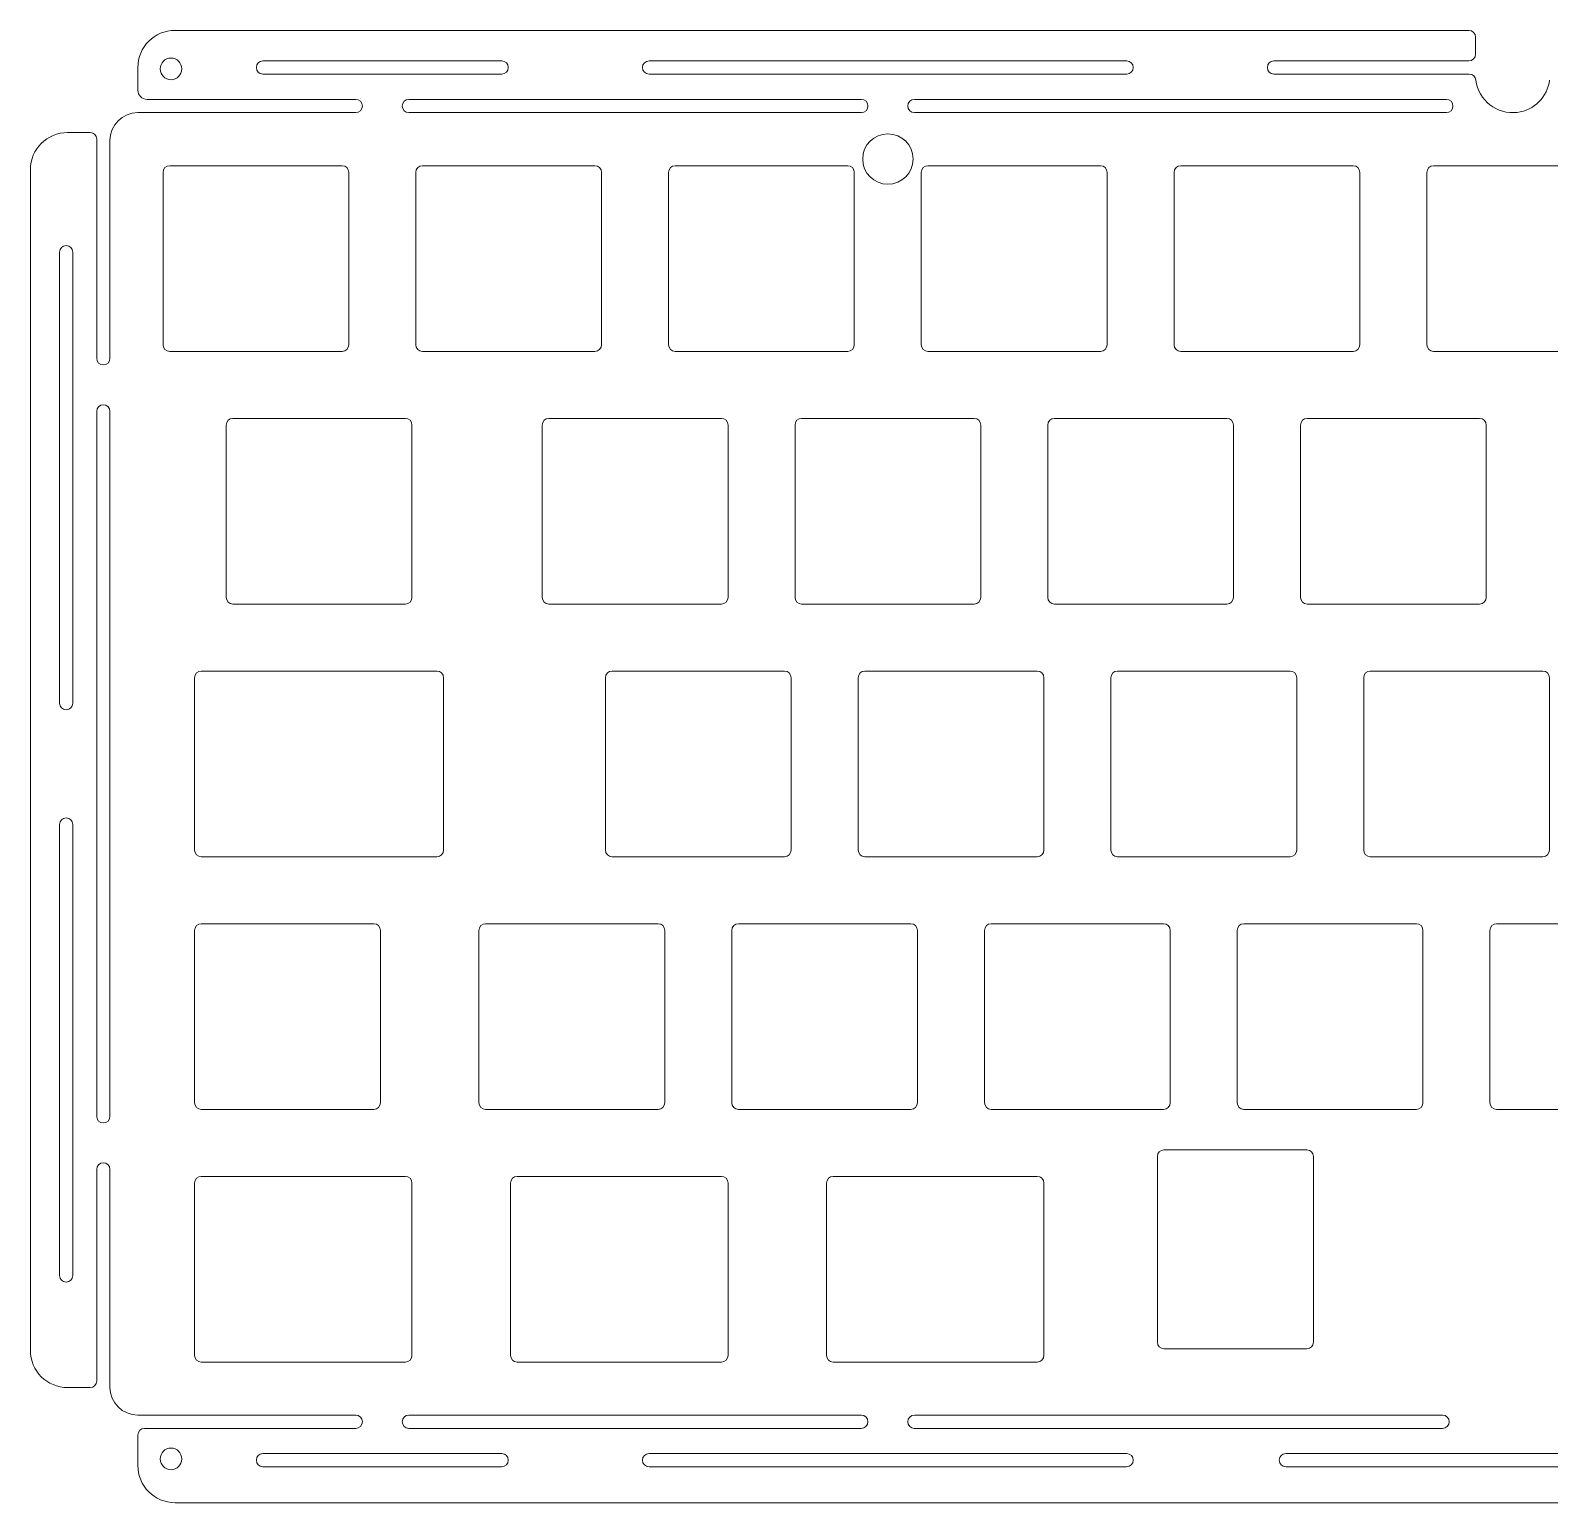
# Model space of a CAD drawing. Header units: millimetres. Extents: x 0 to 320, y 160 to 271.
# Drawn here: x 0 to 114.5, y 159.9 to 270.9 of the extents above; entities that cross this region are included whole.
import ezdxf

# ---------------------------------------------------------------- set-up
doc = ezdxf.new("R2010")
doc.units = ezdxf.units.MM
doc.header["$MEASUREMENT"] = 0
doc.layers.add('Layer 1', color=7, linetype='Continuous', lineweight=0)

# ---------------------------------------------------------------- blocks, each defined once
blk = doc.blocks.new('Block_0')
at = {"layer": 'Layer 1', "color": 7, "lineweight": 9}
for p, q in [((10.9, 270.93), (108.42, 270.93)), ((108.92, 269.13), (108.92, 270.43)), ((8.1, 268.13), (8.1, 266.43)), ((17.52, 268.63), (35.53, 268.63)), ((46.63, 268.63), (82.63, 268.63)), ((93.72, 268.63), (108.42, 268.63)), ((35.53, 267.63), (17.52, 267.63)), ((82.63, 267.63), (46.63, 267.63)), ((93.72, 267.63), (108.45, 267.63)), ((8.8, 265.73), (24.52, 265.73)), ((28.52, 265.73), (62.63, 265.73)), ((66.63, 265.73), (106.72, 265.73)), ((8.1, 264.73), (24.52, 264.73)), ((28.52, 264.73), (62.63, 264.73)), ((66.63, 264.73), (106.72, 264.73)), ((4.5, 263.23), (2.8, 263.23)), ((5, 246.21), (5, 262.73)), ((6, 262.63), (6, 246.21)), ((0, 171.41), (0, 260.43)), ((10, 247.23), (10, 260.23)), ((10.5, 260.73), (23.5, 260.73)), ((24, 260.23), (24, 247.23)), ((29.05, 247.23), (29.05, 260.23)), ((29.55, 260.73), (42.55, 260.73)), ((43.05, 260.23), (43.05, 247.23)), ((48.1, 247.23), (48.1, 260.23)), ((48.6, 260.73), (61.6, 260.73)), ((62.1, 260.23), (62.1, 247.23)), ((67.15, 247.23), (67.15, 260.23)), ((67.65, 260.73), (80.65, 260.73)), ((81.15, 260.23), (81.15, 247.23)), ((86.2, 247.23), (86.2, 260.23)), ((86.7, 260.73), (99.7, 260.73)), ((100.2, 260.23), (100.2, 247.23)), ((105.25, 247.23), (105.25, 260.23)), ((105.75, 260.73), (118.75, 260.73)), ((2.2, 220.21), (2.2, 254.21)), ((3.2, 254.21), (3.2, 220.21)), ((23.5, 246.73), (10.5, 246.73)), ((42.55, 246.73), (29.55, 246.73)), ((61.6, 246.73), (48.6, 246.73)), ((80.65, 246.73), (67.65, 246.73)), ((99.7, 246.73), (86.7, 246.73)), ((118.75, 246.73), (105.75, 246.73)), ((5, 189.06), (5, 242.21)), ((6, 242.21), (6, 189.06)), ((15.26, 241.68), (28.26, 241.68)), ((39.08, 241.68), (52.08, 241.68)), ((58.13, 241.68), (71.13, 241.68)), ((77.18, 241.68), (90.18, 241.68)), ((96.23, 241.68), (109.23, 241.68)), ((14.76, 228.18), (14.76, 241.18)), ((28.76, 241.18), (28.76, 228.18)), ((38.58, 228.18), (38.58, 241.18)), ((52.58, 241.18), (52.58, 228.18)), ((57.63, 228.18), (57.63, 241.18)), ((71.63, 241.18), (71.63, 228.18)), ((76.68, 228.18), (76.68, 241.18)), ((90.68, 241.18), (90.68, 228.18)), ((95.73, 228.18), (95.73, 241.18)), ((109.73, 241.18), (109.73, 228.18)), ((28.26, 227.68), (15.26, 227.68)), ((52.08, 227.68), (39.08, 227.68)), ((71.13, 227.68), (58.13, 227.68)), ((90.18, 227.68), (77.18, 227.68)), ((109.23, 227.68), (96.23, 227.68)), ((12.88, 222.63), (30.64, 222.63)), ((43.84, 222.63), (56.84, 222.63)), ((62.89, 222.63), (75.89, 222.63)), ((81.94, 222.63), (94.94, 222.63)), ((100.99, 222.63), (113.99, 222.63)), ((12.38, 209.13), (12.38, 222.13)), ((31.14, 222.13), (31.14, 209.13)), ((43.34, 209.13), (43.34, 222.13)), ((57.34, 222.13), (57.34, 209.13)), ((62.39, 209.13), (62.39, 222.13)), ((76.39, 222.13), (76.39, 209.13)), ((81.44, 209.13), (81.44, 222.13)), ((95.44, 222.13), (95.44, 209.13)), ((100.49, 209.13), (100.49, 222.13)), ((114.49, 222.13), (114.49, 209.13)), ((2.2, 177.06), (2.2, 211.06)), ((3.2, 211.06), (3.2, 177.06)), ((30.64, 208.63), (12.88, 208.63)), ((56.84, 208.63), (43.84, 208.63)), ((75.89, 208.63), (62.89, 208.63)), ((94.94, 208.63), (81.94, 208.63)), ((113.99, 208.63), (100.99, 208.63)), ((52.86, 190.08), (52.86, 203.08)), ((53.36, 203.58), (66.36, 203.58)), ((66.86, 203.08), (66.86, 190.08)), ((71.91, 190.08), (71.91, 203.08)), ((72.41, 203.58), (85.41, 203.58)), ((85.91, 203.08), (85.91, 190.08)), ((90.96, 190.08), (90.96, 203.08)), ((91.46, 203.58), (104.46, 203.58)), ((104.96, 203.08), (104.96, 190.08)), ((110.01, 190.08), (110.01, 203.08)), ((110.51, 203.58), (123.51, 203.58)), ((66.36, 189.58), (53.36, 189.58)), ((85.41, 189.58), (72.41, 189.58)), ((104.46, 189.58), (91.46, 189.58)), ((123.51, 189.58), (110.51, 189.58)), ((84.94, 172.03), (84.94, 186.03)), ((85.44, 186.53), (96.2, 186.53)), ((96.7, 186.03), (96.7, 172.03)), ((5, 169.11), (5, 185.06)), ((6, 185.06), (6, 168.63)), ((12.88, 184.53), (28.26, 184.53)), ((36.69, 184.53), (52.08, 184.53)), ((60.51, 184.53), (75.89, 184.53)), ((12.38, 171.03), (12.38, 184.03)), ((28.76, 184.03), (28.76, 171.03)), ((36.19, 171.03), (36.19, 184.03)), ((52.58, 184.03), (52.58, 171.03)), ((60.01, 171.03), (60.01, 184.03)), ((76.39, 184.03), (76.39, 171.03)), ((96.2, 171.53), (85.44, 171.53)), ((28.26, 170.53), (12.88, 170.53)), ((52.08, 170.53), (36.69, 170.53)), ((75.89, 170.53), (60.51, 170.53)), ((2.8, 168.61), (4.5, 168.61)), ((8.1, 166.53), (24.52, 166.53)), ((28.52, 166.53), (62.63, 166.53)), ((66.63, 166.53), (106.44, 166.53)), ((8.1, 165.03), (8.1, 162.73)), ((24.52, 165.53), (8.6, 165.53)), ((62.62, 165.53), (28.52, 165.53)), ((106.44, 165.53), (66.62, 165.53)), ((17.52, 163.63), (35.53, 163.63)), ((35.52, 162.63), (17.52, 162.63)), ((46.63, 163.63), (82.63, 163.63)), ((82.62, 162.63), (46.63, 162.63)), ((94.63, 163.63), (132.44, 163.63)), ((132.44, 162.63), (94.63, 162.63)), ((308.85, 159.93), (10.9, 159.93))]:
    blk.add_line(p, q, dxfattribs=at)
for centre, radius in [((10.6, 268.03), 0.814), ((64.63, 261.23), 1.9), ((10.6, 163.23), 0.814)]:
    blk.add_circle(centre, radius, dxfattribs=at)
for points in [[(10.9, 270.93), (9.35, 270.93), (8.1, 269.68), (8.1, 268.13)], [(108.42, 270.93), (108.7, 270.93), (108.92, 270.71), (108.92, 270.43)], [(108.92, 269.13), (108.92, 268.86), (108.7, 268.63), (108.42, 268.63)], [(108.45, 267.63), (108.7, 267.63), (108.92, 267.44), (108.95, 267.19)], [(8.1, 266.43), (8.1, 266.05), (8.41, 265.73), (8.8, 265.73)], [(8.1, 264.73), (6.94, 264.73), (6, 263.79), (6, 262.63)], [(2.8, 263.23), (1.25, 263.23), (0, 261.98), (0, 260.43)], [(5, 262.73), (5, 263.01), (4.78, 263.23), (4.5, 263.23)], [(10, 260.23), (10, 260.51), (10.22, 260.73), (10.5, 260.73)], [(23.5, 260.73), (23.78, 260.73), (24, 260.51), (24, 260.23)], [(29.05, 260.23), (29.05, 260.51), (29.27, 260.73), (29.55, 260.73)], [(42.55, 260.73), (42.83, 260.73), (43.05, 260.51), (43.05, 260.23)], [(48.1, 260.23), (48.1, 260.51), (48.32, 260.73), (48.6, 260.73)], [(61.6, 260.73), (61.88, 260.73), (62.1, 260.51), (62.1, 260.23)], [(67.15, 260.23), (67.15, 260.51), (67.37, 260.73), (67.65, 260.73)], [(80.65, 260.73), (80.93, 260.73), (81.15, 260.51), (81.15, 260.23)], [(86.2, 260.23), (86.2, 260.51), (86.42, 260.73), (86.7, 260.73)], [(99.7, 260.73), (99.98, 260.73), (100.2, 260.51), (100.2, 260.23)], [(105.25, 260.23), (105.25, 260.51), (105.47, 260.73), (105.75, 260.73)], [(10.5, 246.73), (10.22, 246.73), (10, 246.96), (10, 247.23)], [(24, 247.23), (24, 246.96), (23.78, 246.73), (23.5, 246.73)], [(29.55, 246.73), (29.27, 246.73), (29.05, 246.96), (29.05, 247.23)], [(43.05, 247.23), (43.05, 246.96), (42.83, 246.73), (42.55, 246.73)], [(48.6, 246.73), (48.32, 246.73), (48.1, 246.96), (48.1, 247.23)], [(62.1, 247.23), (62.1, 246.96), (61.88, 246.73), (61.6, 246.73)], [(67.65, 246.73), (67.37, 246.73), (67.15, 246.96), (67.15, 247.23)], [(81.15, 247.23), (81.15, 246.96), (80.93, 246.73), (80.65, 246.73)], [(86.7, 246.73), (86.42, 246.73), (86.2, 246.96), (86.2, 247.23)], [(100.2, 247.23), (100.2, 246.96), (99.98, 246.73), (99.7, 246.73)], [(105.75, 246.73), (105.47, 246.73), (105.25, 246.96), (105.25, 247.23)], [(14.76, 241.18), (14.76, 241.46), (14.99, 241.68), (15.26, 241.68)], [(28.26, 241.68), (28.54, 241.68), (28.76, 241.46), (28.76, 241.18)], [(38.58, 241.18), (38.58, 241.46), (38.8, 241.68), (39.08, 241.68)], [(52.08, 241.68), (52.35, 241.68), (52.58, 241.46), (52.58, 241.18)], [(57.63, 241.18), (57.63, 241.46), (57.85, 241.68), (58.13, 241.68)], [(71.13, 241.68), (71.4, 241.68), (71.63, 241.46), (71.63, 241.18)], [(76.68, 241.18), (76.68, 241.46), (76.9, 241.68), (77.18, 241.68)], [(90.18, 241.68), (90.45, 241.68), (90.68, 241.46), (90.68, 241.18)], [(95.73, 241.18), (95.73, 241.46), (95.95, 241.68), (96.23, 241.68)], [(109.23, 241.68), (109.5, 241.68), (109.73, 241.46), (109.73, 241.18)], [(15.26, 227.68), (14.99, 227.68), (14.76, 227.91), (14.76, 228.18)], [(28.76, 228.18), (28.76, 227.91), (28.54, 227.68), (28.26, 227.68)], [(39.08, 227.68), (38.8, 227.68), (38.58, 227.91), (38.58, 228.18)], [(52.58, 228.18), (52.58, 227.91), (52.35, 227.68), (52.08, 227.68)], [(58.13, 227.68), (57.85, 227.68), (57.63, 227.91), (57.63, 228.18)], [(71.63, 228.18), (71.63, 227.91), (71.4, 227.68), (71.13, 227.68)], [(77.18, 227.68), (76.9, 227.68), (76.68, 227.91), (76.68, 228.18)], [(90.68, 228.18), (90.68, 227.91), (90.45, 227.68), (90.18, 227.68)], [(96.23, 227.68), (95.95, 227.68), (95.73, 227.91), (95.73, 228.18)], [(109.73, 228.18), (109.73, 227.91), (109.5, 227.68), (109.23, 227.68)], [(12.38, 222.13), (12.38, 222.41), (12.61, 222.63), (12.88, 222.63)], [(30.64, 222.63), (30.92, 222.63), (31.14, 222.41), (31.14, 222.13)], [(43.34, 222.13), (43.34, 222.41), (43.56, 222.63), (43.84, 222.63)], [(56.84, 222.63), (57.11, 222.63), (57.34, 222.41), (57.34, 222.13)], [(62.39, 222.13), (62.39, 222.41), (62.61, 222.63), (62.89, 222.63)], [(75.89, 222.63), (76.16, 222.63), (76.39, 222.41), (76.39, 222.13)], [(81.44, 222.13), (81.44, 222.41), (81.66, 222.63), (81.94, 222.63)], [(94.94, 222.63), (95.21, 222.63), (95.44, 222.41), (95.44, 222.13)], [(100.49, 222.13), (100.49, 222.41), (100.71, 222.63), (100.99, 222.63)], [(113.99, 222.63), (114.26, 222.63), (114.49, 222.41), (114.49, 222.13)], [(12.88, 208.63), (12.61, 208.63), (12.38, 208.86), (12.38, 209.13)], [(31.14, 209.13), (31.14, 208.86), (30.92, 208.63), (30.64, 208.63)], [(43.84, 208.63), (43.56, 208.63), (43.34, 208.86), (43.34, 209.13)], [(57.34, 209.13), (57.34, 208.86), (57.11, 208.63), (56.84, 208.63)], [(62.89, 208.63), (62.61, 208.63), (62.39, 208.86), (62.39, 209.13)], [(76.39, 209.13), (76.39, 208.86), (76.16, 208.63), (75.89, 208.63)], [(81.94, 208.63), (81.66, 208.63), (81.44, 208.86), (81.44, 209.13)], [(95.44, 209.13), (95.44, 208.86), (95.21, 208.63), (94.94, 208.63)], [(100.99, 208.63), (100.71, 208.63), (100.49, 208.86), (100.49, 209.13)], [(114.49, 209.13), (114.49, 208.86), (114.26, 208.63), (113.99, 208.63)], [(52.86, 203.08), (52.86, 203.36), (53.09, 203.58), (53.36, 203.58)], [(66.36, 203.58), (66.64, 203.58), (66.86, 203.36), (66.86, 203.08)], [(71.91, 203.08), (71.91, 203.36), (72.14, 203.58), (72.41, 203.58)], [(85.41, 203.58), (85.69, 203.58), (85.91, 203.36), (85.91, 203.08)], [(90.96, 203.08), (90.96, 203.36), (91.19, 203.58), (91.46, 203.58)], [(104.46, 203.58), (104.74, 203.58), (104.96, 203.36), (104.96, 203.08)], [(110.01, 203.08), (110.01, 203.36), (110.24, 203.58), (110.51, 203.58)], [(53.36, 189.58), (53.09, 189.58), (52.86, 189.81), (52.86, 190.08)], [(66.86, 190.08), (66.86, 189.81), (66.64, 189.58), (66.36, 189.58)], [(72.41, 189.58), (72.14, 189.58), (71.91, 189.81), (71.91, 190.08)], [(85.91, 190.08), (85.91, 189.81), (85.69, 189.58), (85.41, 189.58)], [(91.46, 189.58), (91.19, 189.58), (90.96, 189.81), (90.96, 190.08)], [(104.96, 190.08), (104.96, 189.81), (104.74, 189.58), (104.46, 189.58)], [(110.51, 189.58), (110.24, 189.58), (110.01, 189.81), (110.01, 190.08)], [(84.94, 186.03), (84.94, 186.31), (85.17, 186.53), (85.44, 186.53)], [(96.2, 186.53), (96.48, 186.53), (96.7, 186.31), (96.7, 186.03)], [(12.38, 184.03), (12.38, 184.31), (12.61, 184.53), (12.88, 184.53)], [(28.26, 184.53), (28.54, 184.53), (28.76, 184.31), (28.76, 184.03)], [(36.19, 184.03), (36.19, 184.31), (36.42, 184.53), (36.69, 184.53)], [(52.08, 184.53), (52.35, 184.53), (52.58, 184.31), (52.58, 184.03)], [(60.01, 184.03), (60.01, 184.31), (60.23, 184.53), (60.51, 184.53)], [(75.89, 184.53), (76.16, 184.53), (76.39, 184.31), (76.39, 184.03)], [(85.44, 171.53), (85.17, 171.53), (84.94, 171.76), (84.94, 172.03)], [(96.7, 172.03), (96.7, 171.76), (96.48, 171.53), (96.2, 171.53)], [(0, 171.41), (0, 169.86), (1.25, 168.61), (2.8, 168.61)], [(12.88, 170.53), (12.61, 170.53), (12.38, 170.76), (12.38, 171.03)], [(28.76, 171.03), (28.76, 170.76), (28.54, 170.53), (28.26, 170.53)], [(36.69, 170.53), (36.42, 170.53), (36.19, 170.76), (36.19, 171.03)], [(52.58, 171.03), (52.58, 170.76), (52.35, 170.53), (52.08, 170.53)], [(60.51, 170.53), (60.23, 170.53), (60.01, 170.76), (60.01, 171.03)], [(76.39, 171.03), (76.39, 170.76), (76.16, 170.53), (75.89, 170.53)], [(4.5, 168.61), (4.78, 168.61), (5, 168.83), (5, 169.11)], [(6, 168.63), (6, 167.47), (6.94, 166.53), (8.1, 166.53)], [(8.6, 165.53), (8.32, 165.53), (8.1, 165.31), (8.1, 165.03)], [(8.1, 162.73), (8.1, 161.19), (9.35, 159.93), (10.9, 159.93)]]:
    blk.add_open_spline(points, degree=3, dxfattribs=at)
for points, knots in [([(17.52, 267.63), (17.52, 267.63), (17.52, 267.63), (17.52, 267.63), (17.25, 267.63), (17.03, 267.86), (17.03, 268.13), (17.03, 268.41), (17.25, 268.63), (17.52, 268.63)], [0, 0, 0, 0, 1, 1, 1, 2, 2, 2, 3, 3, 3, 3]), ([(35.53, 268.63), (35.8, 268.63), (36.02, 268.41), (36.02, 268.13), (36.02, 267.86), (35.8, 267.63), (35.53, 267.63)], [0, 0, 0, 0, 1, 1, 1, 2, 2, 2, 2]), ([(46.63, 267.63), (46.35, 267.63), (46.13, 267.86), (46.13, 268.13), (46.13, 268.41), (46.35, 268.63), (46.63, 268.63)], [0, 0, 0, 0, 1, 1, 1, 2, 2, 2, 2]), ([(82.63, 268.63), (82.9, 268.63), (83.12, 268.41), (83.12, 268.13), (83.12, 267.86), (82.9, 267.63), (82.63, 267.63)], [0, 0, 0, 0, 1, 1, 1, 2, 2, 2, 2]), ([(93.72, 268.63), (93.45, 268.63), (93.23, 268.41), (93.23, 268.13), (93.23, 267.86), (93.45, 267.63), (93.72, 267.63)], [0, 0, 0, 0, 1, 1, 1, 2, 2, 2, 2]), ([(108.95, 267.19), (109.13, 265.66), (110.53, 264.57), (112.06, 264.75), (113.34, 264.91), (114.35, 265.92), (114.5, 267.19)], [0, 0, 0, 0, 1, 1, 1, 2, 2, 2, 2]), ([(24.52, 264.73), (24.8, 264.73), (25.02, 264.96), (25.02, 265.23), (25.02, 265.51), (24.8, 265.73), (24.52, 265.73), (24.52, 265.73), (24.52, 265.73), (24.52, 265.73)], [0, 0, 0, 0, 1, 1, 1, 2, 2, 2, 3, 3, 3, 3]), ([(28.52, 265.73), (28.25, 265.73), (28.02, 265.51), (28.02, 265.23), (28.02, 264.96), (28.25, 264.73), (28.52, 264.73)], [0, 0, 0, 0, 1, 1, 1, 2, 2, 2, 2]), ([(62.63, 264.73), (62.9, 264.73), (63.13, 264.96), (63.13, 265.23), (63.13, 265.51), (62.9, 265.73), (62.63, 265.73)], [0, 0, 0, 0, 1, 1, 1, 2, 2, 2, 2]), ([(66.63, 265.73), (66.35, 265.73), (66.13, 265.51), (66.13, 265.23), (66.13, 264.96), (66.35, 264.73), (66.63, 264.73)], [0, 0, 0, 0, 1, 1, 1, 2, 2, 2, 2]), ([(106.72, 264.73), (107, 264.73), (107.22, 264.96), (107.22, 265.23), (107.22, 265.51), (107, 265.73), (106.72, 265.73)], [0, 0, 0, 0, 1, 1, 1, 2, 2, 2, 2]), ([(2.2, 254.21), (2.2, 254.48), (2.42, 254.71), (2.7, 254.71), (2.98, 254.71), (3.2, 254.48), (3.2, 254.21)], [0, 0, 0, 0, 1, 1, 1, 2, 2, 2, 2]), ([(5, 246.21), (5, 245.93), (5.22, 245.71), (5.5, 245.71), (5.78, 245.71), (6, 245.93), (6, 246.21)], [0, 0, 0, 0, 1, 1, 1, 2, 2, 2, 2]), ([(6, 242.21), (6, 242.48), (5.78, 242.71), (5.5, 242.71), (5.22, 242.71), (5, 242.48), (5, 242.21), (5, 242.21), (5, 242.21), (5, 242.21)], [0, 0, 0, 0, 1, 1, 1, 2, 2, 2, 3, 3, 3, 3]), ([(3.2, 220.21), (3.2, 219.93), (2.98, 219.71), (2.7, 219.71), (2.42, 219.71), (2.2, 219.93), (2.2, 220.21)], [0, 0, 0, 0, 1, 1, 1, 2, 2, 2, 2]), ([(2.2, 211.06), (2.2, 211.33), (2.42, 211.56), (2.7, 211.56), (2.98, 211.56), (3.2, 211.33), (3.2, 211.06)], [0, 0, 0, 0, 1, 1, 1, 2, 2, 2, 2]), ([(12.38, 203.08), (12.38, 203.08), (12.38, 190.08), (12.38, 190.08), (12.38, 189.81), (12.61, 189.58), (12.88, 189.58), (12.88, 189.58), (25.88, 189.58), (25.88, 189.58), (26.16, 189.58), (26.38, 189.81), (26.38, 190.08), (26.38, 190.08), (26.38, 203.08), (26.38, 203.08), (26.38, 203.36), (26.16, 203.58), (25.88, 203.58), (25.88, 203.58), (12.88, 203.58), (12.88, 203.58), (12.61, 203.58), (12.38, 203.36), (12.38, 203.08)], [0, 0, 0, 0, 1, 1, 1, 2, 2, 2, 3, 3, 3, 4, 4, 4, 5, 5, 5, 6, 6, 6, 7, 7, 7, 8, 8, 8, 8]), ([(33.81, 203.08), (33.81, 203.08), (33.81, 190.08), (33.81, 190.08), (33.81, 189.81), (34.04, 189.58), (34.31, 189.58), (34.31, 189.58), (47.31, 189.58), (47.31, 189.58), (47.59, 189.58), (47.81, 189.81), (47.81, 190.08), (47.81, 190.08), (47.81, 203.08), (47.81, 203.08), (47.81, 203.36), (47.59, 203.58), (47.31, 203.58), (47.31, 203.58), (34.31, 203.58), (34.31, 203.58), (34.04, 203.58), (33.81, 203.36), (33.81, 203.08)], [0, 0, 0, 0, 1, 1, 1, 2, 2, 2, 3, 3, 3, 4, 4, 4, 5, 5, 5, 6, 6, 6, 7, 7, 7, 8, 8, 8, 8]), ([(5, 189.06), (5, 188.78), (5.22, 188.56), (5.5, 188.56), (5.78, 188.56), (6, 188.78), (6, 189.06)], [0, 0, 0, 0, 1, 1, 1, 2, 2, 2, 2]), ([(6, 185.06), (6, 185.33), (5.78, 185.56), (5.5, 185.56), (5.22, 185.56), (5, 185.33), (5, 185.06)], [0, 0, 0, 0, 1, 1, 1, 2, 2, 2, 2]), ([(3.2, 177.06), (3.2, 176.78), (2.98, 176.56), (2.7, 176.56), (2.42, 176.56), (2.2, 176.78), (2.2, 177.06)], [0, 0, 0, 0, 1, 1, 1, 2, 2, 2, 2]), ([(24.52, 165.53), (24.8, 165.53), (25.02, 165.76), (25.02, 166.03), (25.02, 166.31), (24.8, 166.53), (24.52, 166.53), (24.52, 166.53), (24.52, 166.53), (24.52, 166.53)], [0, 0, 0, 0, 1, 1, 1, 2, 2, 2, 3, 3, 3, 3]), ([(28.52, 166.53), (28.25, 166.53), (28.02, 166.31), (28.02, 166.03), (28.02, 165.76), (28.25, 165.53), (28.52, 165.53), (28.52, 165.53), (28.52, 165.53), (28.52, 165.53)], [0, 0, 0, 0, 1, 1, 1, 2, 2, 2, 3, 3, 3, 3]), ([(62.62, 165.53), (62.9, 165.53), (63.12, 165.76), (63.13, 166.03), (63.13, 166.31), (62.9, 166.53), (62.63, 166.53), (62.63, 166.53), (62.63, 166.53), (62.63, 166.53)], [0, 0, 0, 0, 1, 1, 1, 2, 2, 2, 3, 3, 3, 3]), ([(66.63, 166.53), (66.35, 166.53), (66.13, 166.31), (66.13, 166.03), (66.13, 165.76), (66.35, 165.53), (66.62, 165.53)], [0, 0, 0, 0, 1, 1, 1, 2, 2, 2, 2]), ([(106.44, 165.53), (106.72, 165.53), (106.94, 165.76), (106.94, 166.03), (106.94, 166.31), (106.72, 166.53), (106.44, 166.53)], [0, 0, 0, 0, 1, 1, 1, 2, 2, 2, 2]), ([(17.52, 162.63), (17.52, 162.63), (17.52, 162.63), (17.52, 162.63), (17.25, 162.63), (17.03, 162.86), (17.03, 163.13), (17.03, 163.41), (17.25, 163.63), (17.52, 163.63)], [0, 0, 0, 0, 1, 1, 1, 2, 2, 2, 3, 3, 3, 3]), ([(35.53, 163.63), (35.53, 163.63), (35.53, 163.63), (35.53, 163.63), (35.8, 163.63), (36.03, 163.41), (36.02, 163.13), (36.02, 162.86), (35.8, 162.63), (35.52, 162.63)], [0, 0, 0, 0, 1, 1, 1, 2, 2, 2, 3, 3, 3, 3]), ([(46.63, 162.63), (46.35, 162.63), (46.13, 162.86), (46.13, 163.13), (46.13, 163.41), (46.35, 163.63), (46.63, 163.63)], [0, 0, 0, 0, 1, 1, 1, 2, 2, 2, 2]), ([(82.63, 163.63), (82.63, 163.63), (82.63, 163.63), (82.63, 163.63), (82.9, 163.63), (83.13, 163.41), (83.12, 163.13), (83.12, 162.86), (82.9, 162.63), (82.62, 162.63)], [0, 0, 0, 0, 1, 1, 1, 2, 2, 2, 3, 3, 3, 3]), ([(94.63, 162.63), (94.35, 162.63), (94.13, 162.86), (94.13, 163.13), (94.13, 163.41), (94.35, 163.63), (94.63, 163.63)], [0, 0, 0, 0, 1, 1, 1, 2, 2, 2, 2])]:
    blk.add_open_spline(points, degree=3, knots=knots, dxfattribs=at)

msp = doc.modelspace()

# ---------------------------------------------------------------- block references
at = {"layer": 'Layer 1'}
msp.add_blockref('Block_0', (0, 0), dxfattribs=at)

doc.saveas('drawing.dxf')
